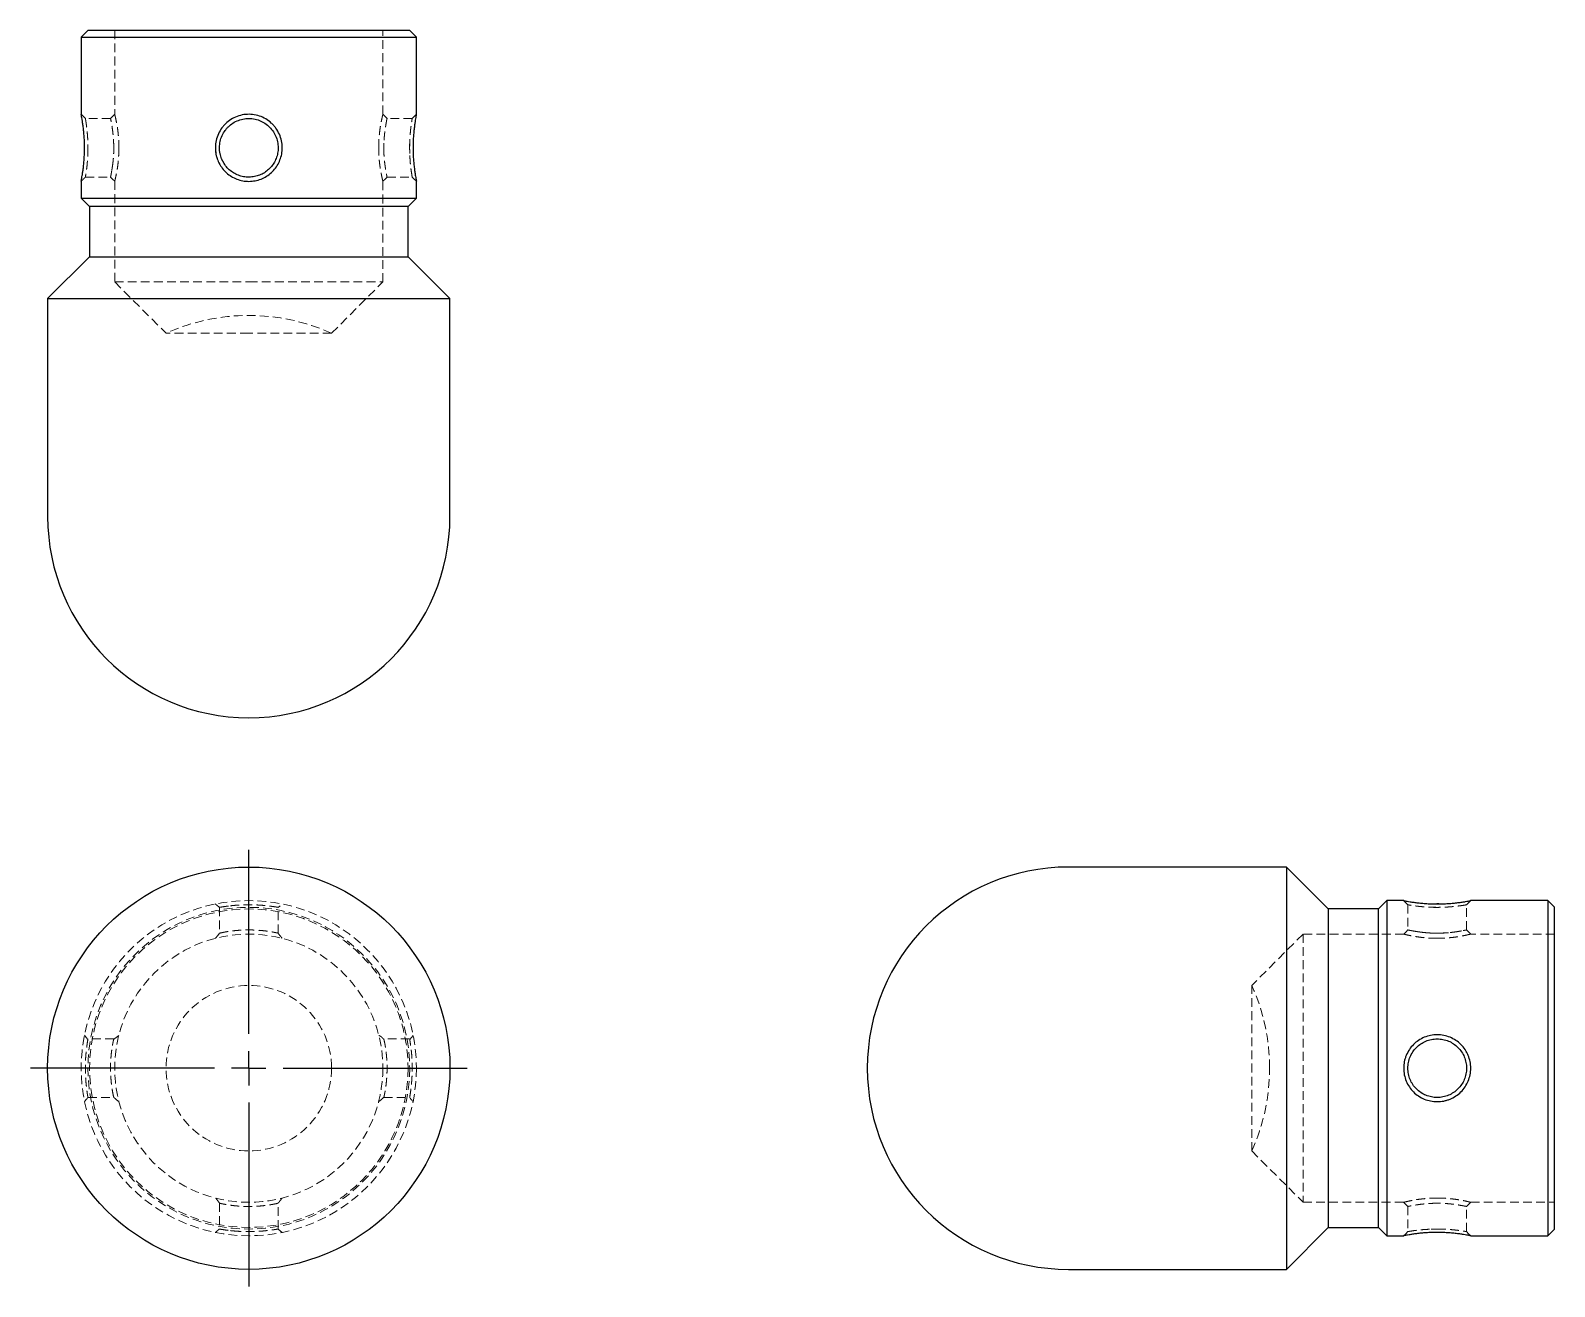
# Model space of a CAD drawing. Header units: millimetres. Extents: x 51 to 273, y 25 to 208.
import ezdxf

# ---------------------------------------------------------------- set-up
doc = ezdxf.new("R2010")
doc.units = ezdxf.units.MM
doc.linetypes.add('HIDDEN', pattern=[1.905, 1.27, -0.635])
doc.layers.add('10', color=7, linetype='Continuous')

# ---------------------------------------------------------------- blocks, each defined once
blk = doc.blocks.new('SW_CENTERMARKSYMBOL_0')
at = {"layer": '10', "color": 0}
for p, q in [((0, 5), (0, 31.77)), ((0, 0), (0, 2.5)), ((-5, 0), (-31.77, 0)), ((0, 0), (-2.5, 0)), ((0, 0), (0, -2.5)), ((0, 0), (2.5, 0)), ((5, 0), (31.77, 0)), ((0, -5), (0, -31.77))]:
    blk.add_line(p, q, dxfattribs=at)

msp = doc.modelspace()

# ---------------------------------------------------------------- linework, layer by layer
at = {"color": 7, "linetype": 'Continuous', "lineweight": 25}
for p, q in [((59.59, 208), (58.61, 207.02)), ((58.61, 207.02), (58.61, 195.79)), ((58.61, 207.02), (83, 207.02)), ((83, 208), (59.59, 208)), ((106.41, 208), (83, 208)), ((83, 207.02), (107.39, 207.02)), ((107.39, 207.02), (106.41, 208)), ((107.39, 195.79), (107.39, 207.02)), ((78.84, 190.01), (78.76, 190.58)), ((58.61, 186.07), (58.61, 183.61)), ((107.39, 183.61), (107.39, 186.07)), ((58.61, 183.61), (59.83, 182.39)), ((58.61, 183.61), (83, 183.61)), ((59.83, 182.39), (59.83, 175.07)), ((106.17, 182.39), (59.83, 182.39)), ((83, 183.61), (107.39, 183.61)), ((106.17, 182.39), (107.39, 183.61)), ((106.17, 175.07), (106.17, 182.39)), ((59.83, 175.07), (53.73, 168.98)), ((59.83, 175.07), (106.17, 175.07)), ((112.27, 168.98), (106.17, 175.07)), ((53.73, 168.98), (53.73, 137.27)), ((53.73, 168.98), (83, 168.98)), ((83, 168.98), (112.27, 168.98)), ((112.27, 137.27), (112.27, 168.98)), ((233.98, 86.27), (202.27, 86.27)), ((240.07, 80.17), (233.98, 86.27)), ((233.98, 86.27), (233.98, 27.73)), ((247.39, 80.17), (240.07, 80.17)), ((240.07, 80.17), (240.07, 33.83)), ((248.61, 81.39), (247.39, 80.17)), ((247.39, 33.83), (247.39, 80.17)), ((251.06, 81.39), (248.61, 81.39)), ((248.61, 81.39), (248.61, 32.61)), ((256.15, 80.9), (255.88, 80.9)), ((272.02, 81.39), (260.79, 81.39)), ((273, 80.41), (272.02, 81.39)), ((272.02, 81.39), (272.02, 32.61)), ((273, 33.59), (273, 80.41)), ((233.98, 27.73), (240.07, 33.83)), ((240.07, 33.83), (247.39, 33.83)), ((247.39, 33.83), (248.61, 32.61)), ((272.02, 32.61), (273, 33.59)), ((248.61, 32.61), (251.05, 32.61)), ((260.8, 32.61), (272.02, 32.61)), ((202.27, 27.73), (233.98, 27.73))]:
    msp.add_line(p, q, dxfattribs=at)
at = {"color": 7, "linetype": 'HIDDEN', "lineweight": 18}
for p, q in [((63.49, 208), (63.49, 195.79)), ((102.51, 195.79), (102.51, 208)), ((62.88, 195.2), (59.22, 195.2)), ((106.78, 195.2), (103.12, 195.2)), ((59.1, 190.93), (59.1, 190.8)), ((59.6, 190.93), (59.59, 191.2)), ((63.35, 191.1), (63.35, 190.93)), ((63.35, 190.93), (63.35, 190.78)), ((64.1, 190.93), (64.1, 191.01)), ((78.76, 190.58), (78.74, 190.73)), ((87.86, 190.93), (87.85, 190.81)), ((101.9, 190.93), (101.9, 190.83)), ((102.65, 190.93), (102.66, 191.59)), ((102.67, 189.96), (102.65, 190.93)), ((78.24, 189.91), (78.16, 190.36)), ((59.22, 186.66), (62.88, 186.66)), ((103.12, 186.66), (106.78, 186.66)), ((63.49, 186.07), (63.49, 171.41)), ((102.51, 171.41), (102.51, 186.07)), ((63.49, 171.41), (83, 171.41)), ((63.49, 171.41), (70.96, 163.94)), ((83, 171.41), (102.51, 171.41)), ((95.04, 163.94), (102.51, 171.41)), ((83, 163.94), (70.96, 163.94)), ((95.04, 163.94), (83, 163.94)), ((78.73, 80.4), (78.73, 76.64)), ((87.57, 80.65), (87.27, 80.4)), ((87.27, 76.65), (87.27, 80.4)), ((251.66, 80.78), (251.66, 77.12)), ((254.66, 80.44), (255.09, 80.42)), ((254.99, 80.92), (254.71, 80.93)), ((260.2, 77.12), (260.2, 80.78)), ((87.56, 76.27), (87.34, 76.56)), ((236.41, 76.51), (228.94, 69.04)), ((236.41, 76.51), (236.41, 37.49)), ((251.07, 76.51), (236.41, 76.51)), ((255.34, 75.91), (255.93, 75.9)), ((255.93, 75.9), (256.67, 75.91)), ((273, 76.51), (260.79, 76.51)), ((228.94, 44.96), (228.94, 69.04)), ((63.35, 61.27), (59.59, 61.27)), ((102.26, 61.57), (102.27, 61.57)), ((106.4, 61.27), (102.65, 61.27)), ((59.09, 52.22), (59.09, 52.21)), ((59.16, 52.21), (59.35, 52.43)), ((59.57, 52.7), (59.6, 52.73)), ((59.6, 52.73), (63.35, 52.73)), ((64.01, 52.21), (63.71, 52.45)), ((101.9, 52.14), (102.3, 52.45)), ((102.65, 52.73), (106.4, 52.73)), ((106.41, 52.76), (106.4, 52.73)), ((106.65, 52.43), (106.47, 52.66)), ((106.91, 52.21), (106.92, 52.22)), ((228.94, 44.96), (236.41, 37.49)), ((87.83, 38.06), (87.56, 37.73)), ((87.84, 38.09), (87.84, 38.1)), ((256.96, 38.07), (255.69, 38.1)), ((78.73, 37.35), (78.73, 33.59)), ((78.74, 37.35), (78.74, 37.35)), ((78.76, 37.34), (78.79, 37.34)), ((87.2, 37.34), (87.27, 37.35)), ((87.27, 33.6), (87.27, 37.35)), ((236.41, 37.49), (251.05, 37.49)), ((251.66, 36.88), (251.66, 33.22)), ((255.61, 37.35), (255.73, 37.35)), ((255.73, 37.35), (256.2, 37.34)), ((260.2, 33.22), (260.2, 36.88)), ((260.81, 37.49), (273, 37.49)), ((78.76, 33.59), (78.76, 33.59)), ((87.87, 33.1), (87.27, 33.6)), ((255.42, 33.59), (255.05, 33.58)), ((256.23, 33.59), (255.42, 33.59)), ((255.19, 33.09), (255.36, 33.09)), ((255.36, 33.09), (255.99, 33.1))]:
    msp.add_line(p, q, dxfattribs=at)
at = {"color": 7, "linetype": 'HIDDEN', "lineweight": 18, "flags": 128}
for points in [[(59.22, 195.19), (58.94, 195.47), (58.61, 195.81)], [(63.49, 195.81), (63.18, 195.5), (62.87, 195.19)], [(103.13, 195.19), (102.82, 195.5), (102.51, 195.81)], [(107.39, 195.81), (107.11, 195.53), (106.77, 195.19)], [(62.87, 186.67), (63.18, 186.36), (63.49, 186.05)], [(102.51, 186.05), (102.82, 186.36), (103.13, 186.67)], [(106.77, 186.67), (107.08, 186.36), (107.39, 186.05)], [(260.19, 80.77), (260.5, 81.08), (260.81, 81.39)], [(78.76, 76.66), (78.49, 76.31), (78.16, 75.9)], [(251.67, 77.13), (251.39, 76.85), (251.05, 76.51)], [(59.59, 61.19), (59.33, 61.49), (59.08, 61.79)], [(64.08, 61.77), (63.71, 61.48), (63.33, 61.19)], [(106.92, 61.78), (106.67, 61.48), (106.41, 61.18)], [(78.19, 38.1), (78.49, 37.71), (78.79, 37.33)], [(251.04, 37.49), (251.32, 37.21), (251.66, 36.87)], [(260.19, 36.87), (260.5, 37.18), (260.81, 37.49)], [(251.67, 33.23), (251.36, 32.92), (251.04, 32.61)], [(260.8, 32.61), (260.5, 32.92), (260.19, 33.23)]]:
    msp.add_lwpolyline(points, dxfattribs=at)
at = {"color": 7, "linetype": 'Continuous', "lineweight": 25}
msp.add_circle((83, 57), 29.27, dxfattribs=at)
at = {"color": 7, "linetype": 'HIDDEN', "lineweight": 18}
for radius in [24.39, 23.41, 23.17, 19.51, 12.04]:
    msp.add_circle((83, 57), radius, dxfattribs=at)
for centre, start, end in [((83, 137.27), 65.7048, 114.2952), ((202.27, 57), 0, 24.2952), ((202.27, 57), 335.7048, 0)]:
    msp.add_arc(centre, 29.27, start, end, dxfattribs=at)
at = {"color": 7, "linetype": 'Continuous', "lineweight": 25}
for centre, start, end in [((83, 137.27), 180, 270), ((83, 137.27), 270, 0), ((202.27, 57), 90, 270)]:
    msp.add_arc(centre, 29.27, start, end, dxfattribs=at)
for points, knots in [([(59.1, 190.93), (59.1, 191.2), (59.09, 191.75), (59.05, 192.55), (58.99, 193.3), (58.91, 193.99), (58.82, 194.6), (58.74, 195.1), (58.67, 195.48), (58.63, 195.71), (58.61, 195.81), (58.61, 195.8), (58.61, 195.79)], [0, 0, 0, 0, 0.105983, 0.215131, 0.321108, 0.429962, 0.538523, 0.650505, 0.755628, 0.863883, 0.968042, 1, 1, 1, 1]), ([(87.87, 190.93), (87.87, 191.27), (87.83, 191.61), (87.69, 192.27), (87.59, 192.59), (87.31, 193.21), (87.15, 193.5), (86.85, 193.92), (86.74, 194.05), (86.52, 194.3), (86.4, 194.42), (86.03, 194.76), (85.75, 194.96), (85.17, 195.31), (84.86, 195.45), (84.22, 195.66), (83.89, 195.73), (83.21, 195.81), (82.88, 195.81), (82.2, 195.75), (81.86, 195.68), (81.22, 195.48), (80.9, 195.34), (80.31, 195.01), (80.04, 194.81), (79.66, 194.48), (79.54, 194.36), (79.31, 194.11), (79.2, 193.98), (78.9, 193.57), (78.72, 193.28), (78.44, 192.66), (78.33, 192.34), (78.18, 191.68), (78.14, 191.34), (78.13, 190.66), (78.16, 190.32), (78.22, 189.99)], [0, 0, 0, 0, 0.0625, 0.0625, 0.125, 0.125, 0.1875, 0.1875, 0.21875, 0.21875, 0.25, 0.25, 0.3125, 0.3125, 0.375, 0.375, 0.4375, 0.4375, 0.5, 0.5, 0.5625, 0.5625, 0.625, 0.625, 0.6875, 0.6875, 0.71875, 0.71875, 0.75, 0.75, 0.8125, 0.8125, 0.875, 0.875, 0.9375, 0.9375, 1, 1, 1, 1]), ([(78.82, 190.09), (78.76, 190.38), (78.73, 190.68), (78.74, 191.27), (78.77, 191.57), (78.9, 192.15), (78.99, 192.43), (79.24, 192.97), (79.39, 193.23), (79.66, 193.58), (79.75, 193.7), (79.95, 193.92), (80.06, 194.02), (80.39, 194.32), (80.63, 194.49), (81.15, 194.78), (81.42, 194.9), (81.99, 195.08), (82.28, 195.14), (82.87, 195.2), (83.17, 195.2), (83.76, 195.14), (84.06, 195.07), (84.62, 194.89), (84.89, 194.77), (85.4, 194.47), (85.65, 194.29), (86.08, 193.89), (86.28, 193.67), (86.63, 193.19), (86.78, 192.93), (87.02, 192.39), (87.11, 192.1), (87.24, 191.52), (87.27, 191.23), (87.27, 190.93)], [0, 0, 0, 0, 0.0625, 0.0625, 0.125, 0.125, 0.1875, 0.1875, 0.25, 0.25, 0.28125, 0.28125, 0.3125, 0.3125, 0.375, 0.375, 0.4375, 0.4375, 0.5, 0.5, 0.5625, 0.5625, 0.625, 0.625, 0.6875, 0.6875, 0.75, 0.75, 0.8125, 0.8125, 0.875, 0.875, 0.9375, 0.9375, 1, 1, 1, 1]), ([(107.39, 195.79), (107.39, 195.79), (107.39, 195.79), (107.36, 195.63), (107.3, 195.36), (107.23, 194.94), (107.15, 194.42), (107.07, 193.78), (106.99, 193.08), (106.94, 192.31), (106.9, 191.58), (106.9, 191.12), (106.9, 190.92)], [0, 0, 0, 0, 0.072127, 0.175148, 0.280951, 0.387241, 0.496703, 0.602504, 0.711458, 0.816651, 0.924966, 1, 1, 1, 1]), ([(58.61, 186.07), (58.61, 186.07), (58.61, 186.06), (58.64, 186.2), (58.69, 186.48), (58.76, 186.88), (58.84, 187.39), (58.93, 188), (59, 188.7), (59.06, 189.46), (59.09, 190.21), (59.1, 190.71), (59.1, 190.93)], [0, 0, 0, 0, 0.0629966, 0.1676981, 0.2755299, 0.3796697, 0.4867295, 0.5919976, 0.7003446, 0.8060413, 0.9148491, 1, 1, 1, 1]), ([(78.22, 189.99), (78.28, 189.69), (78.36, 189.4), (78.58, 188.85), (78.72, 188.58), (79.04, 188.07), (79.22, 187.84), (79.62, 187.4), (79.85, 187.19), (80.33, 186.84), (80.58, 186.69), (81.12, 186.42), (81.4, 186.31), (81.98, 186.15), (82.27, 186.09), (82.87, 186.04), (83.17, 186.04), (83.77, 186.1), (84.06, 186.16), (84.64, 186.32), (84.92, 186.43), (85.45, 186.7), (85.71, 186.86), (86.19, 187.22), (86.41, 187.42), (86.8, 187.86), (86.99, 188.11), (87.3, 188.62), (87.43, 188.88), (87.65, 189.44), (87.73, 189.73), (87.84, 190.32), (87.87, 190.62), (87.87, 190.93)], [0, 0, 0, 0, 0.0625, 0.0625, 0.125, 0.125, 0.1875, 0.1875, 0.25, 0.25, 0.3125, 0.3125, 0.375, 0.375, 0.4375, 0.4375, 0.5, 0.5, 0.5625, 0.5625, 0.625, 0.625, 0.6875, 0.6875, 0.75, 0.75, 0.8125, 0.8125, 0.875, 0.875, 0.9375, 0.9375, 1, 1, 1, 1]), ([(87.27, 190.93), (87.27, 190.66), (87.24, 190.4), (87.15, 189.89), (87.08, 189.63), (86.89, 189.14), (86.77, 188.91), (86.5, 188.47), (86.34, 188.25), (85.99, 187.87), (85.8, 187.69), (85.38, 187.37), (85.16, 187.23), (84.69, 187), (84.45, 186.9), (83.94, 186.76), (83.68, 186.71), (83.16, 186.65), (82.89, 186.65), (82.37, 186.7), (82.11, 186.74), (81.61, 186.88), (81.36, 186.98), (80.89, 187.21), (80.67, 187.34), (80.25, 187.65), (80.05, 187.83), (79.7, 188.21), (79.54, 188.42), (79.11, 189.09), (78.92, 189.57), (78.82, 190.09)], [0, 0, 0, 0, 0.0625, 0.0625, 0.125, 0.125, 0.1875, 0.1875, 0.25, 0.25, 0.3125, 0.3125, 0.375, 0.375, 0.4375, 0.4375, 0.5, 0.5, 0.5625, 0.5625, 0.625, 0.625, 0.6875, 0.6875, 0.75, 0.75, 0.8125, 0.8125, 0.875, 0.875, 1, 1, 1, 1]), ([(106.9, 190.92), (106.9, 190.66), (106.91, 190.12), (106.95, 189.33), (107.01, 188.59), (107.09, 187.91), (107.17, 187.3), (107.25, 186.81), (107.32, 186.42), (107.37, 186.17), (107.39, 186.05), (107.39, 186.06), (107.39, 186.07)], [0, 0, 0, 0, 0.104145, 0.211289, 0.315434, 0.422499, 0.528943, 0.638726, 0.742458, 0.848941, 0.955949, 1, 1, 1, 1]), ([(251.06, 81.39), (251.06, 81.39), (251.07, 81.39), (251.24, 81.35), (251.54, 81.3), (251.96, 81.22), (252.5, 81.14), (253.13, 81.06), (253.84, 80.99), (254.77, 80.92), (255.49, 80.91), (255.93, 80.9)], [0, 0, 0, 0, 0.0825768, 0.1875479, 0.2928234, 0.4012441, 0.5059687, 0.6137025, 0.7193658, 0.8281192, 1, 1, 1, 1]), ([(255.93, 80.9), (256.19, 80.9), (256.74, 80.91), (257.53, 80.95), (258.28, 81.01), (258.96, 81.09), (259.57, 81.17), (260.07, 81.25), (260.46, 81.32), (260.7, 81.37), (260.81, 81.39), (260.79, 81.39), (260.79, 81.39)], [0, 0, 0, 0, 0.104777, 0.212635, 0.317395, 0.424962, 0.532993, 0.644389, 0.74958, 0.857875, 0.962216, 1, 1, 1, 1]), ([(255.92, 61.87), (255.6, 61.87), (255.28, 61.83), (254.66, 61.71), (254.35, 61.62), (253.76, 61.37), (253.48, 61.22), (252.95, 60.87), (252.7, 60.67), (252.25, 60.22), (252.05, 59.98), (251.7, 59.44), (251.55, 59.16), (251.36, 58.72), (251.31, 58.57), (251.21, 58.26), (251.17, 58.11), (251.08, 57.64), (251.05, 57.32), (251.05, 56.68), (251.08, 56.36), (251.21, 55.73), (251.3, 55.43), (251.54, 54.84), (251.7, 54.55), (252.05, 54.03), (252.25, 53.78), (252.7, 53.33), (252.95, 53.13), (253.48, 52.78), (253.76, 52.62), (254.35, 52.38), (254.66, 52.29), (255.28, 52.17), (255.6, 52.13), (255.93, 52.13)], [0, 0, 0, 0, 0.0625, 0.0625, 0.125, 0.125, 0.1875, 0.1875, 0.25, 0.25, 0.3125, 0.3125, 0.375, 0.375, 0.40625, 0.40625, 0.4375, 0.4375, 0.5, 0.5, 0.5625, 0.5625, 0.625, 0.625, 0.6875, 0.6875, 0.75, 0.75, 0.8125, 0.8125, 0.875, 0.875, 0.9375, 0.9375, 1, 1, 1, 1]), ([(255.93, 52.73), (255.64, 52.73), (255.37, 52.76), (254.82, 52.87), (254.55, 52.95), (254.03, 53.16), (253.79, 53.3), (253.32, 53.6), (253.11, 53.78), (252.71, 54.18), (252.54, 54.39), (252.22, 54.86), (252.09, 55.1), (251.88, 55.62), (251.8, 55.89), (251.69, 56.44), (251.66, 56.72), (251.66, 57.28), (251.69, 57.56), (251.79, 58.11), (251.88, 58.38), (252.09, 58.89), (252.22, 59.14), (252.53, 59.6), (252.71, 59.82), (253.1, 60.21), (253.32, 60.39), (253.78, 60.7), (254.03, 60.83), (254.54, 61.05), (254.81, 61.13), (255.36, 61.24), (255.64, 61.27), (255.92, 61.27)], [0, 0, 0, 0, 0.0625, 0.0625, 0.125, 0.125, 0.1875, 0.1875, 0.25, 0.25, 0.3125, 0.3125, 0.375, 0.375, 0.4375, 0.4375, 0.5, 0.5, 0.5625, 0.5625, 0.625, 0.625, 0.6875, 0.6875, 0.75, 0.75, 0.8125, 0.8125, 0.875, 0.875, 0.9375, 0.9375, 1, 1, 1, 1]), ([(255.93, 52.13), (256.25, 52.13), (256.57, 52.16), (257.04, 52.26), (257.19, 52.29), (257.5, 52.39), (257.65, 52.44), (258.09, 52.63), (258.37, 52.78), (258.9, 53.13), (259.15, 53.33), (259.6, 53.78), (259.8, 54.03), (260.16, 54.56), (260.31, 54.84), (260.56, 55.43), (260.65, 55.73), (260.77, 56.36), (260.81, 56.68), (260.81, 57.32), (260.77, 57.64), (260.65, 58.27), (260.55, 58.57), (260.37, 59.02), (260.3, 59.16), (260.15, 59.45), (260.07, 59.58), (259.8, 59.98), (259.6, 60.22), (259.15, 60.68), (258.9, 60.87), (258.37, 61.22), (258.09, 61.37), (257.5, 61.62), (257.19, 61.71), (256.57, 61.83), (256.25, 61.87), (255.92, 61.87)], [0, 0, 0, 0, 0.0625, 0.0625, 0.09375, 0.09375, 0.125, 0.125, 0.1875, 0.1875, 0.25, 0.25, 0.3125, 0.3125, 0.375, 0.375, 0.4375, 0.4375, 0.5, 0.5, 0.5625, 0.5625, 0.625, 0.625, 0.65625, 0.65625, 0.6875, 0.6875, 0.75, 0.75, 0.8125, 0.8125, 0.875, 0.875, 0.9375, 0.9375, 1, 1, 1, 1]), ([(255.92, 61.27), (256.21, 61.27), (256.48, 61.24), (257.03, 61.13), (257.3, 61.05), (257.82, 60.84), (258.06, 60.71), (258.53, 60.4), (258.75, 60.22), (259.14, 59.82), (259.32, 59.61), (259.63, 59.14), (259.76, 58.89), (259.97, 58.38), (260.06, 58.11), (260.17, 57.56), (260.19, 57.28), (260.2, 56.73), (260.17, 56.44), (260.06, 55.89), (259.98, 55.63), (259.76, 55.11), (259.63, 54.86), (259.32, 54.4), (259.15, 54.18), (258.75, 53.79), (258.53, 53.61), (258.07, 53.3), (257.82, 53.17), (257.31, 52.95), (257.04, 52.87), (256.49, 52.76), (256.21, 52.73), (255.93, 52.73)], [0, 0, 0, 0, 0.0625, 0.0625, 0.125, 0.125, 0.1875, 0.1875, 0.25, 0.25, 0.3125, 0.3125, 0.375, 0.375, 0.4375, 0.4375, 0.5, 0.5, 0.5625, 0.5625, 0.625, 0.625, 0.6875, 0.6875, 0.75, 0.75, 0.8125, 0.8125, 0.875, 0.875, 0.9375, 0.9375, 1, 1, 1, 1]), ([(255.93, 33.1), (255.66, 33.1), (255.12, 33.09), (254.33, 33.05), (253.58, 32.99), (252.91, 32.92), (252.31, 32.83), (251.82, 32.75), (251.43, 32.68), (251.14, 32.63), (251.02, 32.6), (251.05, 32.61), (251.05, 32.61)], [0, 0, 0, 0, 0.104309, 0.211545, 0.315844, 0.423222, 0.527059, 0.63387, 0.738346, 0.845607, 0.999801, 1, 1, 1, 1]), ([(260.8, 32.61), (260.79, 32.61), (260.76, 32.62), (260.56, 32.66), (260.22, 32.72), (259.78, 32.8), (259.21, 32.88), (258.55, 32.96), (257.82, 33.03), (256.94, 33.09), (256.3, 33.1), (255.93, 33.1)], [0, 0, 0, 0, 0.104687, 0.21256, 0.317369, 0.425102, 0.531889, 0.641926, 0.747188, 0.855557, 1, 1, 1, 1])]:
    msp.add_open_spline(points, degree=3, knots=knots, dxfattribs=at)
at = {"color": 7, "linetype": 'HIDDEN', "lineweight": 18}
for points, knots in [([(59.22, 195.18), (59.22, 195.18), (59.22, 195.19), (59.24, 195.06), (59.29, 194.81), (59.34, 194.46), (59.4, 194.01), (59.46, 193.46), (59.52, 192.85), (59.57, 192.17), (59.59, 191.53), (59.59, 191.1), (59.59, 190.93)], [0, 0, 0, 0, 0.0674, 0.17158, 0.278766, 0.383365, 0.490923, 0.596879, 0.705899, 0.811995, 0.921259, 1, 1, 1, 1]), ([(63.35, 190.93), (63.35, 191.16), (63.34, 191.63), (63.3, 192.31), (63.24, 192.96), (63.17, 193.55), (63.09, 194.08), (63.02, 194.52), (62.95, 194.87), (62.9, 195.09), (62.88, 195.2), (62.88, 195.18), (62.88, 195.18)], [0, 0, 0, 0, 0.1032639, 0.2095157, 0.3129954, 0.4193574, 0.5249543, 0.633546, 0.7401813, 0.8499992, 0.9550307, 1, 1, 1, 1]), ([(63.49, 195.79), (63.49, 195.79), (63.49, 195.8), (63.52, 195.66), (63.59, 195.4), (63.67, 195.01), (63.77, 194.51), (63.88, 193.91), (63.97, 193.21), (64.05, 192.45), (64.09, 191.68), (64.1, 191.16), (64.1, 190.93)], [0, 0, 0, 0, 0.059895, 0.162635, 0.268332, 0.371268, 0.477013, 0.583023, 0.692078, 0.798096, 0.907224, 1, 1, 1, 1]), ([(101.9, 190.92), (101.9, 191.19), (101.91, 191.73), (101.96, 192.52), (102.04, 193.27), (102.13, 193.95), (102.24, 194.56), (102.34, 195.05), (102.42, 195.43), (102.48, 195.69), (102.51, 195.81), (102.51, 195.8), (102.51, 195.79)], [0, 0, 0, 0, 0.104255, 0.211521, 0.315784, 0.422984, 0.529551, 0.639374, 0.74282, 0.848918, 0.958088, 1, 1, 1, 1]), ([(103.12, 195.18), (103.12, 195.18), (103.13, 195.19), (103.09, 195.06), (103.04, 194.83), (102.98, 194.48), (102.91, 194.04), (102.82, 193.5), (102.75, 192.89), (102.69, 192.22), (102.65, 191.56), (102.65, 191.12), (102.65, 190.92)], [0, 0, 0, 0, 0.0598126, 0.1635716, 0.2703202, 0.3747171, 0.4820417, 0.5882125, 0.6974214, 0.8040445, 0.9138604, 1, 1, 1, 1]), ([(106.4, 190.92), (106.41, 191.16), (106.41, 191.63), (106.44, 192.32), (106.49, 192.98), (106.54, 193.57), (106.61, 194.1), (106.67, 194.54), (106.72, 194.88), (106.76, 195.1), (106.78, 195.2), (106.78, 195.18), (106.78, 195.18)], [0, 0, 0, 0, 0.104447, 0.211924, 0.316364, 0.423747, 0.529657, 0.638604, 0.744978, 0.854485, 0.959803, 1, 1, 1, 1]), ([(59.09, 191.61), (59.09, 191.56), (59.1, 191.34), (59.1, 191.11), (59.1, 190.93)], [0, 0, 0, 0, 0.1999297, 1, 1, 1, 1]), ([(59.59, 190.93), (59.59, 190.69), (59.59, 190.22), (59.56, 189.53), (59.51, 188.88), (59.46, 188.29), (59.39, 187.76), (59.33, 187.32), (59.27, 186.98), (59.23, 186.72), (59.22, 186.68), (59.22, 186.66)], [0, 0, 0, 0, 0.1044065, 0.2118323, 0.3162305, 0.4235586, 0.5295966, 0.6386723, 0.7453307, 0.8551645, 1, 1, 1, 1]), ([(63.24, 188.9), (63.22, 188.7), (63.17, 188.3), (63.09, 187.78), (63.02, 187.34), (62.95, 186.99), (62.9, 186.73), (62.87, 186.63), (62.89, 186.7), (62.93, 186.87), (62.98, 187.15), (63.05, 187.53), (63.13, 188.02), (63.21, 188.58), (63.28, 189.22), (63.34, 190), (63.35, 190.59), (63.35, 190.93)], [0, 0, 0, 0, 0.0616828, 0.1242983, 0.1886875, 0.2519516, 0.3170923, 0.4065539, 0.4676279, 0.5304628, 0.5919075, 0.6550726, 0.7176824, 0.7820612, 0.8454246, 0.91068, 1, 1, 1, 1]), ([(64.1, 190.93), (64.1, 190.66), (64.09, 190.13), (64.04, 189.36), (63.97, 188.63), (63.88, 187.95), (63.77, 187.35), (63.67, 186.84), (63.58, 186.44), (63.52, 186.18), (63.49, 186.05), (63.49, 186.06), (63.49, 186.07)], [0, 0, 0, 0, 0.102318, 0.207572, 0.309856, 0.414907, 0.520969, 0.630039, 0.737169, 0.847612, 0.952332, 1, 1, 1, 1]), ([(78.67, 188.73), (78.57, 188.96), (78.35, 189.44), (78.18, 190.18), (78.15, 190.69), (78.14, 190.93)], [0, 0, 0, 0, 0.32916, 0.694532, 1, 1, 1, 1]), ([(102.51, 186.07), (102.51, 186.07), (102.51, 186.06), (102.48, 186.2), (102.41, 186.46), (102.33, 186.85), (102.23, 187.35), (102.12, 187.97), (102.03, 188.66), (101.95, 189.42), (101.91, 190.18), (101.9, 190.69), (101.9, 190.92)], [0, 0, 0, 0, 0.062921, 0.164552, 0.268967, 0.373175, 0.480304, 0.586156, 0.695084, 0.800781, 0.909535, 1, 1, 1, 1]), ([(102.65, 190.92), (102.65, 190.69), (102.65, 190.22), (102.69, 189.54), (102.75, 188.89), (102.83, 188.3), (102.91, 187.77), (102.98, 187.33), (103.05, 186.99), (103.1, 186.74), (103.12, 186.63), (103.12, 186.66), (103.12, 186.66)], [0, 0, 0, 0, 0.103309, 0.209615, 0.312981, 0.419214, 0.524891, 0.633569, 0.740278, 0.850182, 0.999834, 1, 1, 1, 1]), ([(106.41, 191.61), (106.41, 191.55), (106.4, 191.33), (106.4, 191.1), (106.4, 190.93)], [0, 0, 0, 0, 0.2347272, 1, 1, 1, 1]), ([(106.4, 190.93), (106.41, 190.69), (106.41, 190.4), (106.42, 190.13), (106.42, 190.08)], [0, 0, 0, 0, 0.819022, 1, 1, 1, 1]), ([(106.78, 186.66), (106.78, 186.67), (106.77, 186.69), (106.74, 186.87), (106.7, 187.16), (106.64, 187.54), (106.57, 188.03), (106.51, 188.6), (106.46, 189.24), (106.42, 190.02), (106.41, 190.59), (106.4, 190.92)], [0, 0, 0, 0, 0.103732, 0.210932, 0.315118, 0.422261, 0.527733, 0.636209, 0.742606, 0.852149, 1, 1, 1, 1]), ([(58.6, 186.05), (58.71, 186.15), (58.92, 186.36), (59.12, 186.56), (59.23, 186.67)], [0, 0, 0, 0, 0.500001, 1, 1, 1, 1]), ([(78.13, 80.9), (78.23, 80.82), (78.43, 80.65), (78.63, 80.48), (78.74, 80.4)], [0, 0, 0, 0, 0.500134, 1, 1, 1, 1]), ([(78.82, 80.42), (78.77, 80.41), (78.72, 80.4), (78.74, 80.4), (78.74, 80.4)], [0, 0, 0, 0, 0.825322, 1, 1, 1, 1]), ([(78.77, 80.41), (78.81, 80.42), (78.9, 80.43), (79.17, 80.48), (79.54, 80.53), (80.01, 80.6), (80.45, 80.65), (80.75, 80.68), (80.84, 80.68)], [0, 0, 0, 0, 0.1807477, 0.3666488, 0.5491282, 0.7367926, 0.9212831, 1, 1, 1, 1]), ([(87.27, 80.4), (87.27, 80.4), (87.24, 80.41), (87.15, 80.43), (87.08, 80.44), (86.89, 80.47), (86.77, 80.49), (86.5, 80.53), (86.34, 80.55), (85.99, 80.59), (85.8, 80.62), (85.38, 80.66), (85.16, 80.69), (84.69, 80.72), (84.45, 80.74), (83.94, 80.77), (83.68, 80.77), (83.16, 80.78), (82.89, 80.78), (82.37, 80.77), (82.11, 80.76), (81.61, 80.74), (81.36, 80.73), (80.89, 80.69), (80.67, 80.67), (80.25, 80.62), (80.05, 80.6), (79.7, 80.55), (79.54, 80.53), (79.11, 80.47), (78.92, 80.43), (78.82, 80.42)], [0, 0, 0, 0, 0.0625, 0.0625, 0.125, 0.125, 0.1875, 0.1875, 0.25, 0.25, 0.3125, 0.3125, 0.375, 0.375, 0.4375, 0.4375, 0.5, 0.5, 0.5625, 0.5625, 0.625, 0.625, 0.6875, 0.6875, 0.75, 0.75, 0.8125, 0.8125, 0.875, 0.875, 1, 1, 1, 1]), ([(251.04, 81.39), (251.15, 81.29), (251.35, 81.08), (251.56, 80.88), (251.67, 80.77)], [0, 0, 0, 0, 0.500001, 1, 1, 1, 1]), ([(255.93, 80.4), (255.69, 80.41), (255.22, 80.41), (254.53, 80.44), (253.88, 80.49), (253.28, 80.54), (252.76, 80.61), (252.32, 80.67), (251.98, 80.72), (251.73, 80.77), (251.63, 80.78), (251.66, 80.78), (251.66, 80.78)], [0, 0, 0, 0, 0.104108, 0.211224, 0.315327, 0.422377, 0.527782, 0.636194, 0.742344, 0.85162, 0.998095, 1, 1, 1, 1]), ([(255.88, 80.9), (255.84, 80.9), (255.54, 80.9), (255.25, 80.91), (254.99, 80.92)], [0, 0, 0, 0, 0.130355, 1, 1, 1, 1]), ([(255.09, 80.42), (255.32, 80.41), (255.59, 80.4), (255.87, 80.4), (255.92, 80.4)], [0, 0, 0, 0, 0.830986, 1, 1, 1, 1]), ([(260.18, 80.78), (260.18, 80.78), (260.2, 80.78), (260.09, 80.76), (259.87, 80.72), (259.54, 80.67), (259.1, 80.61), (258.58, 80.55), (257.97, 80.49), (257.32, 80.44), (256.63, 80.41), (256.16, 80.41), (255.93, 80.4)], [0, 0, 0, 0, 0.043689, 0.151435, 0.255696, 0.362914, 0.468341, 0.576761, 0.683187, 0.792718, 0.894939, 1, 1, 1, 1]), ([(78.76, 76.65), (78.77, 76.65), (78.79, 76.66), (78.95, 76.69), (79.22, 76.75), (79.61, 76.83), (80.09, 76.91), (80.66, 76.98), (81.3, 77.05), (82.08, 77.1), (82.9, 77.13), (83.7, 77.11), (84.38, 77.07), (85.03, 77.02), (85.63, 76.95), (86.15, 76.87), (86.6, 76.79), (86.94, 76.72), (87.18, 76.67), (87.22, 76.66), (87.23, 76.66)], [0, 0, 0, 0, 0.023128, 0.079213, 0.133753, 0.189808, 0.245524, 0.302823, 0.35909, 0.417041, 0.49585, 0.550329, 0.606384, 0.66097, 0.717071, 0.772825, 0.830166, 0.88643, 0.944379, 1, 1, 1, 1]), ([(87.3, 76.6), (87.3, 76.61), (87.28, 76.63), (87.26, 76.65), (87.25, 76.66)], [0, 0, 0, 0, 0.498034, 1, 1, 1, 1]), ([(87.83, 75.94), (87.8, 75.97), (87.78, 76), (87.72, 76.07), (87.7, 76.1), (87.68, 76.12), (87.66, 76.14), (87.64, 76.17), (87.6, 76.23), (87.58, 76.25), (87.56, 76.27)], [0, 0, 0, 0, 0.32387, 0.433187, 0.478597, 0.52052, 0.561712, 0.605002, 0.706374, 1, 1, 1, 1]), ([(87.78, 75.93), (87.79, 75.93), (87.81, 75.95), (87.8, 75.98), (87.79, 75.99)], [0, 0, 0, 0, 0.397896, 1, 1, 1, 1]), ([(255.93, 75.9), (255.66, 75.9), (255.13, 75.91), (254.35, 75.96), (253.61, 76.03), (252.93, 76.13), (252.32, 76.23), (251.82, 76.33), (251.43, 76.42), (251.18, 76.48), (251.05, 76.51), (251.07, 76.51), (251.07, 76.51)], [0, 0, 0, 0, 0.10322, 0.209404, 0.312602, 0.418563, 0.525182, 0.635069, 0.739192, 0.84616, 0.952204, 1, 1, 1, 1]), ([(251.66, 77.12), (251.67, 77.12), (251.69, 77.11), (251.87, 77.07), (252.15, 77.02), (252.54, 76.95), (253.02, 76.87), (253.59, 76.79), (254.23, 76.72), (255.01, 76.66), (255.59, 76.65), (255.93, 76.65)], [0, 0, 0, 0, 0.102873, 0.209231, 0.312802, 0.419248, 0.525036, 0.633833, 0.740588, 0.850541, 1, 1, 1, 1]), ([(255.93, 76.64), (255.7, 76.65), (255.23, 76.65), (254.54, 76.69), (253.89, 76.75), (253.3, 76.83), (252.78, 76.91), (252.4, 76.97), (252.24, 77), (252.19, 77.01)], [0, 0, 0, 0, 0.1510106, 0.3064015, 0.4575094, 0.6128154, 0.7671844, 0.9259353, 1, 1, 1, 1]), ([(255.93, 76.65), (256.16, 76.65), (256.63, 76.66), (257.31, 76.7), (257.96, 76.75), (258.55, 76.83), (259.08, 76.91), (259.52, 76.98), (259.86, 77.05), (260.09, 77.1), (260.2, 77.12), (260.18, 77.12), (260.18, 77.12)], [0, 0, 0, 0, 0.1030761, 0.2091365, 0.3124826, 0.418699, 0.5243467, 0.6329933, 0.7396796, 0.8495481, 0.9547122, 1, 1, 1, 1]), ([(259.47, 76.98), (259.47, 76.98), (259.35, 76.96), (259.03, 76.9), (258.5, 76.82), (257.89, 76.74), (257.22, 76.69), (256.55, 76.65), (256.12, 76.65), (255.93, 76.64)], [0, 0, 0, 0, 0.002471, 0.173686, 0.343475, 0.518136, 0.688524, 0.864051, 1, 1, 1, 1]), ([(260.79, 76.51), (260.79, 76.51), (260.79, 76.51), (260.63, 76.47), (260.36, 76.41), (259.96, 76.32), (259.45, 76.22), (258.82, 76.11), (258.12, 76.02), (257.35, 75.95), (256.61, 75.9), (256.13, 75.9), (255.93, 75.9)], [0, 0, 0, 0, 0.073332, 0.174058, 0.277477, 0.382356, 0.490224, 0.596198, 0.705237, 0.811408, 0.920791, 1, 1, 1, 1]), ([(260.81, 76.51), (260.71, 76.61), (260.5, 76.82), (260.29, 77.02), (260.19, 77.13)], [0, 0, 0, 0, 0.500001, 1, 1, 1, 1]), ([(59.59, 61.27), (59.59, 61.27), (59.59, 61.24), (59.57, 61.13), (59.56, 61.05), (59.52, 60.84), (59.5, 60.7), (59.46, 60.4), (59.43, 60.22), (59.39, 59.82), (59.36, 59.61), (59.31, 59.14), (59.29, 58.9), (59.25, 58.38), (59.24, 58.11), (59.22, 57.56), (59.22, 57.28), (59.22, 56.72), (59.22, 56.44), (59.24, 55.89), (59.26, 55.62), (59.29, 55.11), (59.31, 54.86), (59.36, 54.4), (59.39, 54.18), (59.43, 53.79), (59.46, 53.61), (59.5, 53.3), (59.52, 53.17), (59.56, 52.95), (59.57, 52.87), (59.59, 52.76), (59.6, 52.73), (59.6, 52.73)], [0, 0, 0, 0, 0.0625, 0.0625, 0.125, 0.125, 0.1875, 0.1875, 0.25, 0.25, 0.3125, 0.3125, 0.375, 0.375, 0.4375, 0.4375, 0.5, 0.5, 0.5625, 0.5625, 0.625, 0.625, 0.6875, 0.6875, 0.75, 0.75, 0.8125, 0.8125, 0.875, 0.875, 0.9375, 0.9375, 1, 1, 1, 1]), ([(59.55, 60.99), (59.55, 61.02), (59.57, 61.15), (59.59, 61.24), (59.59, 61.26), (59.59, 61.27)], [0, 0, 0, 0, 0.172461, 0.653408, 1, 1, 1, 1]), ([(63.35, 52.73), (63.35, 52.73), (63.34, 52.76), (63.32, 52.87), (63.3, 52.95), (63.26, 53.17), (63.23, 53.3), (63.17, 53.61), (63.14, 53.78), (63.08, 54.18), (63.05, 54.39), (62.99, 54.86), (62.97, 55.1), (62.93, 55.62), (62.91, 55.89), (62.89, 56.44), (62.88, 56.72), (62.88, 57.28), (62.89, 57.56), (62.91, 58.11), (62.93, 58.38), (62.97, 58.89), (62.99, 59.14), (63.05, 59.6), (63.08, 59.82), (63.14, 60.21), (63.17, 60.39), (63.23, 60.7), (63.26, 60.83), (63.3, 61.05), (63.32, 61.13), (63.35, 61.24), (63.35, 61.27), (63.35, 61.27)], [0, 0, 0, 0, 0.0625, 0.0625, 0.125, 0.125, 0.1875, 0.1875, 0.25, 0.25, 0.3125, 0.3125, 0.375, 0.375, 0.4375, 0.4375, 0.5, 0.5, 0.5625, 0.5625, 0.625, 0.625, 0.6875, 0.6875, 0.75, 0.75, 0.8125, 0.8125, 0.875, 0.875, 0.9375, 0.9375, 1, 1, 1, 1]), ([(63.35, 61.27), (63.35, 61.27), (63.35, 61.26), (63.33, 61.19), (63.33, 61.18)], [0, 0, 0, 0, 0.85947, 1, 1, 1, 1]), ([(102.26, 61.57), (102.2, 61.62), (102.07, 61.71), (101.97, 61.75), (101.91, 61.77)], [0, 0, 0, 0, 0.487455, 1, 1, 1, 1]), ([(102.67, 61.19), (102.6, 61.26), (102.46, 61.41), (102.33, 61.52), (102.26, 61.57)], [0, 0, 0, 0, 0.49601, 1, 1, 1, 1]), ([(102.65, 61.27), (102.65, 61.26), (102.65, 61.23), (102.69, 61.06), (102.75, 60.78), (102.83, 60.39), (102.91, 59.91), (102.98, 59.34), (103.05, 58.7), (103.1, 57.92), (103.13, 57.1), (103.11, 56.3), (103.07, 55.62), (103.02, 54.97), (102.95, 54.37), (102.87, 53.85), (102.79, 53.4), (102.72, 53.07), (102.68, 52.85), (102.67, 52.82), (102.67, 52.81)], [0, 0, 0, 0, 0.054274, 0.110122, 0.164426, 0.220236, 0.275753, 0.332847, 0.388907, 0.446646, 0.525266, 0.579544, 0.635394, 0.689781, 0.745676, 0.801249, 0.858403, 0.914467, 0.972212, 1, 1, 1, 1]), ([(106.4, 52.73), (106.41, 52.74), (106.41, 52.77), (106.44, 52.95), (106.49, 53.23), (106.55, 53.62), (106.61, 54.11), (106.67, 54.68), (106.72, 55.32), (106.77, 56.1), (106.79, 56.9), (106.77, 57.7), (106.75, 58.39), (106.7, 59.04), (106.64, 59.64), (106.57, 60.16), (106.51, 60.6), (106.46, 60.93), (106.43, 61.13), (106.42, 61.16), (106.42, 61.17)], [0, 0, 0, 0, 0.055653, 0.112913, 0.168562, 0.225784, 0.282172, 0.34017, 0.396963, 0.455434, 0.53343, 0.589032, 0.646239, 0.701837, 0.759013, 0.815298, 0.873186, 0.929964, 0.988422, 1, 1, 1, 1]), ([(59.35, 52.43), (59.36, 52.45), (59.38, 52.47), (59.42, 52.52), (59.43, 52.54), (59.45, 52.56), (59.46, 52.58), (59.48, 52.6), (59.53, 52.65), (59.55, 52.68), (59.57, 52.7)], [0, 0, 0, 0, 0.315877, 0.416566, 0.457112, 0.494616, 0.532704, 0.574788, 0.679755, 1, 1, 1, 1]), ([(63.33, 52.81), (63.39, 52.74), (63.53, 52.6), (63.65, 52.5), (63.71, 52.45)], [0, 0, 0, 0, 0.496136, 1, 1, 1, 1]), ([(64.01, 52.21), (64.02, 52.2), (64.05, 52.19), (64.07, 52.21), (64.07, 52.22)], [0, 0, 0, 0, 0.6058113, 1, 1, 1, 1]), ([(102.3, 52.45), (102.36, 52.5), (102.48, 52.61), (102.61, 52.75), (102.68, 52.81)], [0, 0, 0, 0, 0.503897, 1, 1, 1, 1]), ([(102.56, 52.66), (102.57, 52.67), (102.61, 52.71), (102.65, 52.78), (102.67, 52.81)], [0, 0, 0, 0, 0.497043, 1, 1, 1, 1]), ([(106.65, 52.43), (106.67, 52.42), (106.68, 52.4), (106.72, 52.35), (106.74, 52.33), (106.75, 52.31), (106.77, 52.3), (106.79, 52.27), (106.83, 52.22), (106.85, 52.19), (106.87, 52.17)], [0, 0, 0, 0, 0.309475, 0.408495, 0.448088, 0.484507, 0.521535, 0.562852, 0.668018, 1, 1, 1, 1]), ([(87.3, 37.4), (87.32, 37.42), (87.35, 37.46), (87.4, 37.52), (87.42, 37.55), (87.44, 37.57), (87.45, 37.59), (87.48, 37.62), (87.52, 37.68), (87.55, 37.71), (87.56, 37.73)], [0, 0, 0, 0, 0.30765, 0.417309, 0.46416, 0.507932, 0.551009, 0.595957, 0.69986, 1, 1, 1, 1]), ([(87.83, 38.06), (87.83, 38.07), (87.84, 38.08), (87.84, 38.09), (87.84, 38.09)], [0, 0, 0, 0, 0.615874, 1, 1, 1, 1]), ([(251.05, 37.49), (251.05, 37.49), (251.05, 37.49), (251.07, 37.49), (251.13, 37.51), (251.31, 37.55), (251.64, 37.63), (252.09, 37.72), (252.65, 37.83), (253.3, 37.93), (254.03, 38.01), (254.83, 38.08), (255.47, 38.1), (255.84, 38.1), (255.93, 38.1)], [0, 0, 0, 0, 0.0318219, 0.0478634, 0.112107, 0.2160228, 0.3230028, 0.4269038, 0.5336358, 0.6397198, 0.7487807, 0.855454, 0.965331, 1, 1, 1, 1]), ([(255.93, 38.1), (256.19, 38.1), (256.73, 38.09), (257.51, 38.04), (258.26, 37.97), (258.93, 37.87), (259.54, 37.77), (260.04, 37.67), (260.42, 37.58), (260.73, 37.51), (260.78, 37.49), (260.81, 37.49)], [0, 0, 0, 0, 0.103837, 0.210688, 0.314511, 0.421307, 0.526588, 0.63483, 0.739406, 0.846842, 1, 1, 1, 1]), ([(87.27, 37.35), (87.27, 37.35), (87.24, 37.35), (87.14, 37.32), (87.06, 37.3), (86.85, 37.26), (86.72, 37.23), (86.42, 37.18), (86.24, 37.15), (85.86, 37.08), (85.65, 37.06), (85.2, 37), (84.96, 36.97), (84.46, 36.93), (84.2, 36.91), (83.65, 36.89), (83.37, 36.88), (82.82, 36.88), (82.54, 36.88), (82, 36.9), (81.73, 36.92), (81.22, 36.96), (80.97, 36.98), (80.51, 37.04), (80.29, 37.07), (79.89, 37.13), (79.71, 37.16), (79.38, 37.22), (79.24, 37.25), (79.01, 37.29), (78.92, 37.31), (78.79, 37.34), (78.75, 37.35), (78.74, 37.35)], [0, 0, 0, 0, 0.0625, 0.0625, 0.125, 0.125, 0.1875, 0.1875, 0.25, 0.25, 0.3125, 0.3125, 0.375, 0.375, 0.4375, 0.4375, 0.5, 0.5, 0.5625, 0.5625, 0.625, 0.625, 0.6875, 0.6875, 0.75, 0.75, 0.8125, 0.8125, 0.875, 0.875, 0.9375, 0.9375, 1, 1, 1, 1]), ([(87.2, 37.34), (87.23, 37.35), (87.3, 37.39), (87.33, 37.43), (87.34, 37.44)], [0, 0, 0, 0, 0.443118, 1, 1, 1, 1]), ([(255.93, 37.35), (255.7, 37.35), (255.23, 37.34), (254.55, 37.3), (253.9, 37.24), (253.31, 37.17), (252.78, 37.09), (252.34, 37.01), (251.99, 36.95), (251.78, 36.91), (251.69, 36.89), (251.66, 36.88), (251.65, 36.88), (251.68, 36.88), (251.7, 36.89)], [0, 0, 0, 0, 0.095214, 0.193185, 0.288623, 0.386704, 0.484357, 0.584783, 0.683369, 0.784915, 0.854178, 0.889269, 0.924493, 1, 1, 1, 1]), ([(260.18, 36.88), (260.19, 36.88), (260.2, 36.87), (260.11, 36.9), (259.91, 36.94), (259.58, 37), (259.17, 37.07), (258.65, 37.16), (258.07, 37.23), (257.41, 37.3), (256.69, 37.34), (256.18, 37.35), (255.93, 37.35)], [0, 0, 0, 0, 0.03033, 0.134379, 0.241437, 0.345859, 0.453231, 0.558941, 0.667638, 0.774533, 0.884627, 1, 1, 1, 1]), ([(78.74, 33.6), (78.63, 33.52), (78.43, 33.35), (78.23, 33.18), (78.13, 33.1)], [0, 0, 0, 0, 0.499245, 1, 1, 1, 1]), ([(78.76, 33.59), (78.79, 33.58), (78.85, 33.57), (79.01, 33.55), (79.12, 33.53), (79.38, 33.49), (79.52, 33.47), (79.86, 33.42), (80.05, 33.4), (80.46, 33.35), (80.68, 33.33), (81.15, 33.29), (81.4, 33.27), (81.91, 33.24), (82.17, 33.23), (82.71, 33.22), (82.98, 33.22), (83.52, 33.23), (83.79, 33.23), (84.31, 33.25), (84.57, 33.27), (85.05, 33.31), (85.28, 33.33), (85.72, 33.38), (85.92, 33.4), (86.29, 33.45), (86.45, 33.47), (86.74, 33.51), (86.87, 33.53), (87.06, 33.56), (87.14, 33.57), (87.24, 33.59), (87.27, 33.6), (87.27, 33.6)], [0, 0, 0, 0, 0.0625, 0.0625, 0.125, 0.125, 0.1875, 0.1875, 0.25, 0.25, 0.3125, 0.3125, 0.375, 0.375, 0.4375, 0.4375, 0.5, 0.5, 0.5625, 0.5625, 0.625, 0.625, 0.6875, 0.6875, 0.75, 0.75, 0.8125, 0.8125, 0.875, 0.875, 0.9375, 0.9375, 1, 1, 1, 1]), ([(81.62, 33.26), (81.47, 33.27), (81.11, 33.29), (80.57, 33.34), (80.02, 33.4), (79.54, 33.46), (79.17, 33.52), (78.89, 33.56), (78.81, 33.58), (78.76, 33.59)], [0, 0, 0, 0, 0.094467, 0.241889, 0.39348, 0.542855, 0.696542, 0.846063, 1, 1, 1, 1]), ([(251.66, 33.22), (251.67, 33.22), (251.69, 33.23), (251.88, 33.26), (252.16, 33.3), (252.56, 33.37), (253.05, 33.43), (253.62, 33.49), (254.26, 33.54), (255.03, 33.58), (255.6, 33.59), (255.93, 33.6)], [0, 0, 0, 0, 0.1028188, 0.2106994, 0.3155414, 0.4233812, 0.5291686, 0.6379699, 0.7446049, 0.8544083, 1, 1, 1, 1]), ([(255.93, 33.6), (256.16, 33.59), (256.63, 33.59), (257.32, 33.56), (257.97, 33.51), (258.57, 33.45), (259.1, 33.39), (259.53, 33.33), (259.87, 33.27), (260.09, 33.24), (260.2, 33.22), (260.18, 33.22), (260.18, 33.22)], [0, 0, 0, 0, 0.104139, 0.211281, 0.315411, 0.422481, 0.528083, 0.636701, 0.743071, 0.852591, 0.95787, 1, 1, 1, 1])]:
    msp.add_open_spline(points, degree=3, knots=knots, dxfattribs=at)

# ---------------------------------------------------------------- block references
at = {"layer": '10'}
msp.add_blockref('SW_CENTERMARKSYMBOL_0', (83, 57), dxfattribs=at)

doc.saveas('drawing.dxf')
